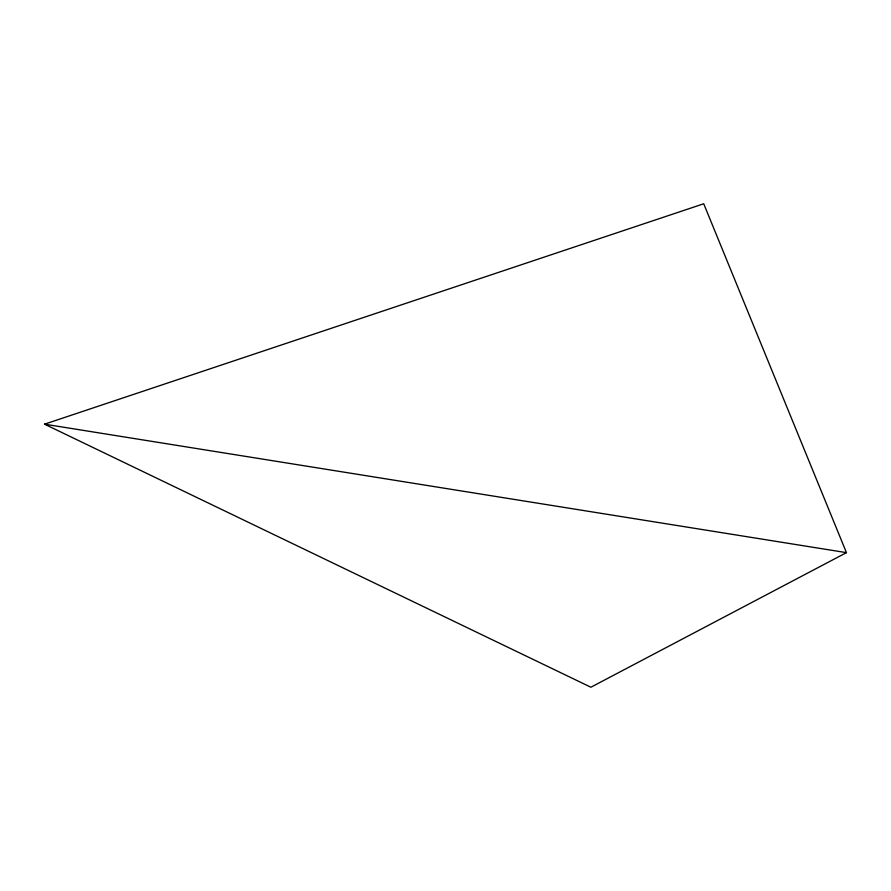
<?xml version="1.0" encoding="UTF-8"?>
<svg xmlns="http://www.w3.org/2000/svg" width="891" height="891" viewBox="0 0 891 891"><rect width="100%" height="100%" fill="white"/><g stroke="black" fill="none" stroke-linecap="round" stroke-linejoin="round"><path stroke-width="1.34" d="M846.45 552.643L590.889 687.228L44.55 424.172L703.723 203.772L846.45 552.643L44.55 424.172"/></g></svg>
